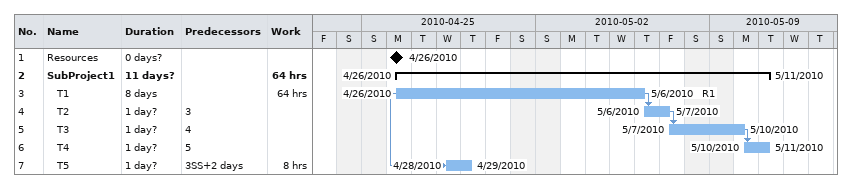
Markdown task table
| ID | Level | Task | Duration | Start | Finish | Predecessors | Resources | Work (h) |
|---|---|---|---|---|---|---|---|---|
| 1 | 1 | Resources | 0d? | 2010-04-26 | 2010-04-26 |  |  |  |
| 2 | 1 | **SubProject1** | 11d? | 2010-04-26 | 2010-05-11 |  |  | 64 |
| 3 | 2 | T1 | 8d | 2010-04-26 | 2010-05-06 |  | R1 | 64 |
| 4 | 2 | T2 | 1d? | 2010-05-06 | 2010-05-07 | 3 |  |  |
| 5 | 2 | T3 | 1d? | 2010-05-07 | 2010-05-10 | 4 |  |  |
| 6 | 2 | T4 | 1d? | 2010-05-10 | 2010-05-11 | 5 |  |  |
| 7 | 2 | T5 | 1d? | 2010-04-28 | 2010-04-29 | 3SS+2d |  | 8 |
